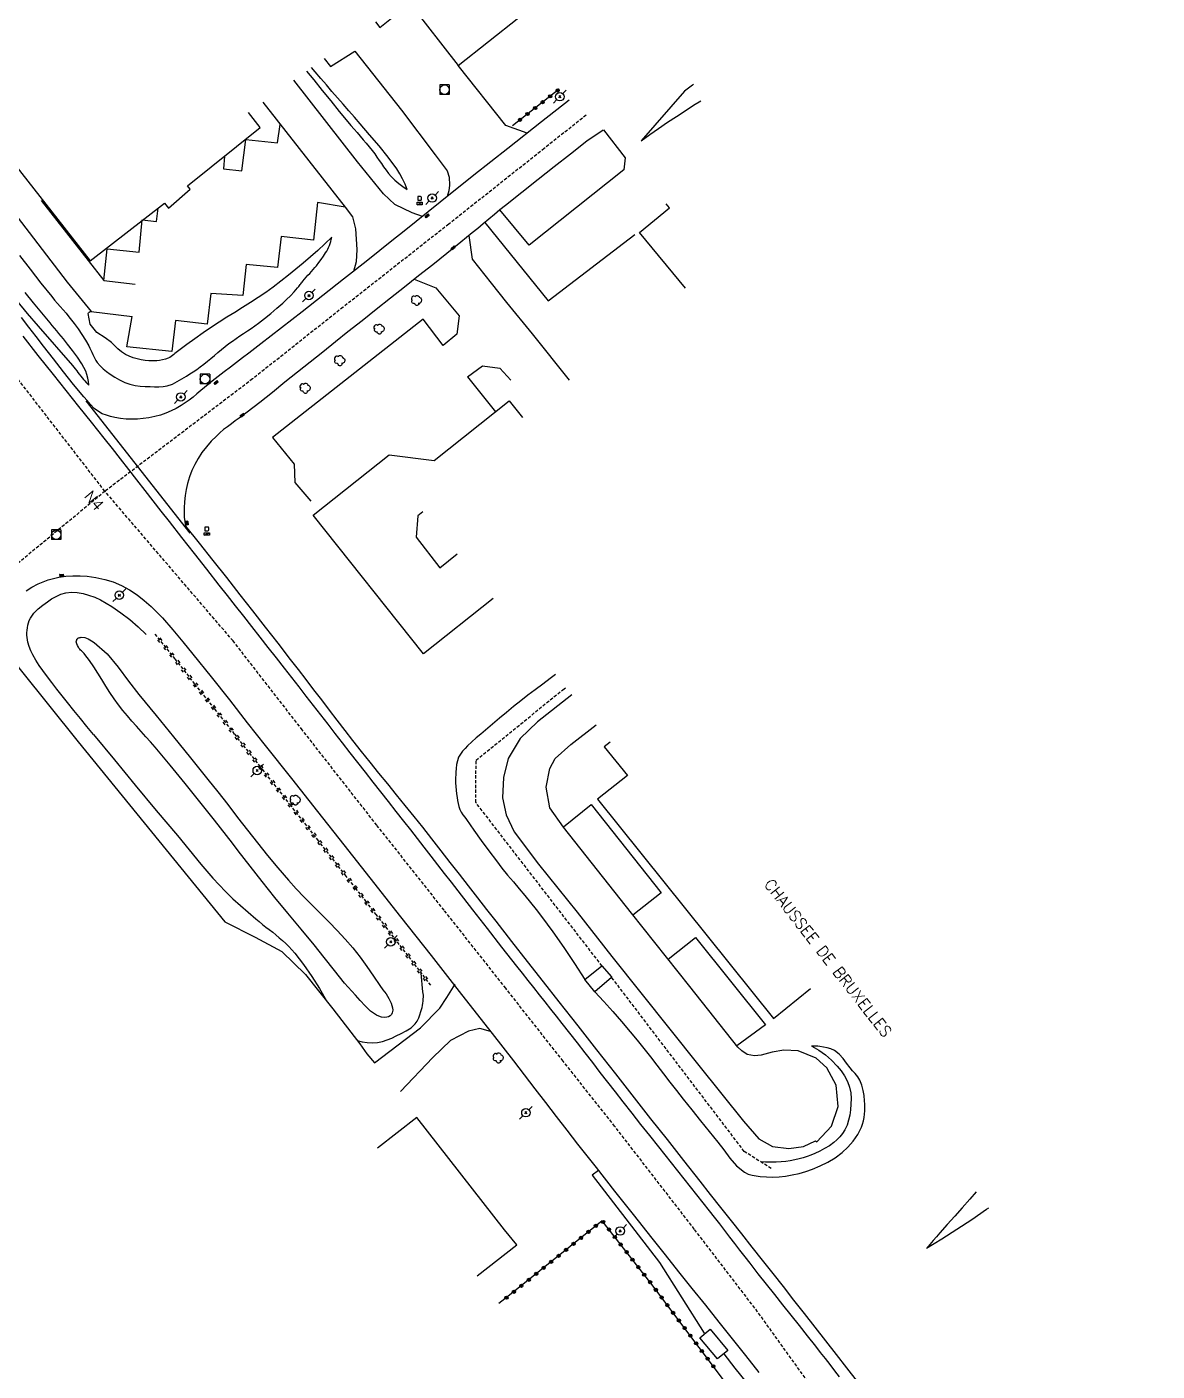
# Model space of a CAD drawing. Header units: millimetres. Extents: x 165000 to 165946, y 158000 to 159000.
# Drawn here: x 165308.2 to 165485.5, y 158242.4 to 158453.4 of the extents above; entities that cross this region are included whole.
import ezdxf
from ezdxf.enums import TextEntityAlignment as Align

# ---------------------------------------------------------------- set-up
doc = ezdxf.new("R2010")
doc.units = ezdxf.units.MM
doc.linetypes.add('DASHED', pattern=[0.75, 0.5, -0.25])
doc.layers.get('0').update_dxf_attribs({"linetype": 'CONTINUOUS'})
for name, color, linetype in [('W0001', 6, 'DASHED'), ('W0008', 7, 'CONTINUOUS'), ('W0017', 7, 'CONTINUOUS'), ('W0051', 7, 'CONTINUOUS'), ('W0101', 7, 'CONTINUOUS'), ('W0104', 1, 'CONTINUOUS'), ('W0105', 7, 'CONTINUOUS'), ('W0112', 1, 'DASHED'), ('W0211', 2, 'CONTINUOUS'), ('W0214', 2, 'CONTINUOUS'), ('W0220', 5, 'DASHED'), ('W0300', 7, 'CONTINUOUS'), ('W0323', 7, 'CONTINUOUS'), ('W0330', 7, 'CONTINUOUS'), ('W0333', 7, 'CONTINUOUS'), ('W0401', 7, 'CONTINUOUS'), ('W0420', 7, 'CONTINUOUS'), ('W0438', 7, 'CONTINUOUS'), ('W0473', 7, 'CONTINUOUS'), ('W0989', 7, 'CONTINUOUS'), ('W0990', 7, 'CONTINUOUS')]:
    doc.layers.add(name, color=color, linetype=linetype)
doc.styles.get("Standard").update_dxf_attribs({"font": 'romans.shx', "width": 0.85})

# ---------------------------------------------------------------- blocks, each defined once
blk = doc.blocks.new('T420')
for p, q in [((0.75, 0.75), (-0.75, 0.75)), ((-0.75, 0.75), (-0.75, -0.75)), ((0.75, 0.75), (0.75, -0.75)), ((0.75, -0.75), (-0.75, -0.75))]:
    blk.add_line(p, q)
blk.add_ellipse((0, 0), major_axis=(-0.53, 0.53), ratio=1, start_param=3.926991, end_param=10.210176)
blk = doc.blocks.new('T401')
for p, q in [((-0.3, 0.3), (0, 0.3)), ((-0.3, -0.25), (-0.3, 0.3)), ((-0.3, 0.15), (0, 0.15)), ((-0.3, 0), (0, 0)), ((0, 0.3), (0, -0.25)), ((-0.3, -0.15), (0, -0.15)), ((-0.3, -0.25), (-0.3, -0.3)), ((-0.3, -0.3), (0, -0.3)), ((0, -0.3), (0, -0.25))]:
    blk.add_line(p, q)
blk = doc.blocks.new('T473')
for p, q in [((-0.166667, 0.166667), (0.166667, -0.166667)), ((-0.166667, -0.166667), (0.166667, 0.166667)), ((0.500001, 0.500001), (1.000002, 1.000002)), ((-1.000002, -1.000002), (-0.500001, -0.500001))]:
    blk.add_line(p, q)
blk.add_ellipse((0, 0), major_axis=(0.471405, 0.471405), ratio=1, start_param=5.4977871438, end_param=11.780972451)
blk = doc.blocks.new('T300')
for p, q in [((-0.8, 0.51), (-0.86, 0.34)), ((-0.86, 0.34), (-0.86, 0.17)), ((-0.86, 0.17), (-0.74, 0.06)), ((-0.69, 0.63), (-0.8, 0.51)), ((-0.8, -0.06), (-0.74, 0.06)), ((-0.74, 0.06), (-0.69, 0.11)), ((-0.57, 0.69), (-0.69, 0.63)), ((-0.46, 0.69), (-0.57, 0.69)), ((-0.29, 0.63), (-0.46, 0.69)), ((-0.29, 0.63), (-0.17, 0.74)), ((-0.23, 0.57), (-0.29, 0.63)), ((-0.17, 0.74), (-0.06, 0.8)), ((-0.06, 0.8), (0.06, 0.8)), ((0.06, 0.8), (0.23, 0.74)), ((0.23, 0.74), (0.34, 0.63)), ((0.34, 0.63), (0.4, 0.51)), ((0.46, 0.46), (0.34, 0.46)), ((0.4, 0.51), (0.4, 0.46)), ((0.57, 0.4), (0.46, 0.46)), ((0.57, 0.4), (0.69, 0.29)), ((0.69, 0.29), (0.74, 0.17)), ((0.74, 0.06), (0.69, -0.17)), ((0.74, 0.17), (0.74, 0.06)), ((-0.8, -0.17), (-0.8, -0.06)), ((-0.8, -0.23), (-0.8, -0.17)), ((-0.74, -0.34), (-0.8, -0.23)), ((-0.69, -0.4), (-0.74, -0.34)), ((-0.51, -0.46), (-0.69, -0.4)), ((-0.4, -0.46), (-0.51, -0.46)), ((-0.4, -0.46), (-0.34, -0.46)), ((-0.34, -0.46), (-0.34, -0.4)), ((-0.34, -0.51), (-0.34, -0.46)), ((-0.29, -0.63), (-0.34, -0.51)), ((-0.17, -0.74), (-0.29, -0.63)), ((-0.06, -0.8), (-0.17, -0.74)), ((0.06, -0.8), (-0.06, -0.8)), ((0.17, -0.74), (0.06, -0.8)), ((0.23, -0.69), (0.17, -0.74)), ((0.29, -0.46), (0.23, -0.46)), ((0.29, -0.63), (0.23, -0.69)), ((0.46, -0.4), (0.29, -0.46)), ((0.34, -0.51), (0.29, -0.63)), ((0.34, -0.51), (0.34, -0.46)), ((0.57, -0.34), (0.46, -0.4)), ((0.63, -0.29), (0.57, -0.34)), ((0.69, -0.17), (0.63, -0.29))]:
    blk.add_line(p, q)
blk = doc.blocks.new('T438')
for p, q in [((-0.4, 0.2), (0.4, 0.2)), ((-0.4, -0.2), (-0.4, 0.2)), ((0.15, 1.1), (-0.3, 1.1)), ((-0.3, 1.1), (-0.3, 0.5)), ((-0.3, 0.5), (0.15, 0.5)), ((0.3, 0.65), (0.3, 0.95)), ((0.4, 0.2), (0.4, -0.2))]:
    blk.add_line(p, q)
at = {"flags": 128}
for points in [[(-0.4, -0.2), (0.4, 0.2)], [(0.4, -0.2), (-0.4, -0.2)]]:
    blk.add_lwpolyline(points, dxfattribs=at)
for centre, major_axis, start_param, end_param in [((0.15, 0.95), (0.106, -0.106), 0.785398, 2.356194), ((0.15, 0.65), (0.106, 0.106), 3.926991, 5.497787)]:
    blk.add_ellipse(centre, major_axis=major_axis, ratio=1, start_param=start_param, end_param=end_param)
blk = doc.blocks.new('t323o')
at = {"color": 0, "linetype": 'Continuous'}
for radius in [0.25, 0.15]:
    blk.add_circle((0, 0), radius, dxfattribs=at)
blk = doc.blocks.new('t220o')
at = {"color": 0, "linetype": 'Continuous'}
for p, q in [((-0.25, 0.25), (0.25, 0.25)), ((-0.25, -0.25), (0.25, -0.25))]:
    blk.add_line(p, q, dxfattribs=at)

msp = doc.modelspace()

# ---------------------------------------------------------------- linework, layer by layer
at = {"layer": 'W0001'}
for points in [[(165320.46, 158380.5), (165292.21, 158416.95), (165273.86, 158440.12), (165258.1, 158460.26), (165245.79, 158475.81), (165230.9, 158495.02), (165216.27, 158515.83), (165202.82, 158533.27), (165187.37, 158553.19), (165175.19, 158568.71), (165158.76, 158590), (165146.42, 158606.39), (165130.27, 158626.67), (165117.27, 158643.3), (165102.63, 158662.26)], [(165395.95, 158439.53), (165389.38, 158434.28), (165374.39, 158422.41), (165357.82, 158409.38), (165343.61, 158398.12), (165320.46, 158380.5)], [(165320.46, 158380.5), (165302.28, 158365.43), (165280.04, 158347.78), (165256.84, 158329.28), (165232.22, 158310.01), (165203.29, 158286.86), (165182.41, 158270.61), (165158.36, 158251.7), (165133.68, 158238.97)], [(165485.53, 158171), (165483.84, 158173.19), (165469.96, 158190.16), (165454.55, 158209.56), (165444.41, 158222.15), (165435.11, 158234.69), (165422.86, 158251.75), (165412.93, 158264.72), (165400.43, 158280.88), (165392.33, 158291.1), (165383.35, 158302.51), (165373.69, 158314.76), (165363.12, 158328.1), (165351.43, 158343.05), (165340.56, 158357.03), (165320.46, 158380.5)]]:
    msp.add_lwpolyline(points, dxfattribs=at)
at = {"layer": 'W0008'}
for points in [[(165393.27, 158441.88), (165388.93, 158438.47), (165383.65, 158434.28), (165378.36, 158430.08), (165373.08, 158425.88), (165371.18, 158424.37), (165369.28, 158422.85), (165367.39, 158421.33), (165365.49, 158419.81), (165363.59, 158418.29), (165361.69, 158416.78), (165359.79, 158415.26), (165357.89, 158413.76), (165354.66, 158411.21), (165351.42, 158408.68), (165348.18, 158406.15), (165344.93, 158403.63), (165343.98, 158402.89), (165343.02, 158402.16), (165342.06, 158401.43), (165341.1, 158400.7), (165340.14, 158399.97), (165339.18, 158399.23), (165338.23, 158398.5), (165337.27, 158397.76), (165336.67, 158397.28), (165336.08, 158396.79), (165335.49, 158396.29), (165334.9, 158395.79), (165334.3, 158395.29), (165333.69, 158394.82), (165333.06, 158394.36), (165332.41, 158393.94), (165331.63, 158393.5), (165330.83, 158393.1), (165330.01, 158392.75), (165329.16, 158392.46), (165328.27, 158392.21), (165327.37, 158392.03), (165326.47, 158391.9), (165325.55, 158391.82), (165324.67, 158391.8), (165323.78, 158391.83), (165322.9, 158391.92), (165322.02, 158392.08), (165321.35, 158392.23), (165320.69, 158392.42), (165320.05, 158392.68), (165319.44, 158393.01), (165318.78, 158393.51), (165318.21, 158394.1), (165317.68, 158394.73), (165317.16, 158395.34), (165315.51, 158397.28), (165313.94, 158399.27), (165312.39, 158401.28), (165310.84, 158403.28), (165309.68, 158404.77), (165308.53, 158406.26), (165307.39, 158407.76)], [(165398.64, 158437.17), (165396.08, 158435.42), (165393.52, 158433.42), (165390.96, 158431.42), (165388.41, 158429.41), (165385.86, 158427.39), (165383.33, 158425.36), (165382.44, 158424.65), (165381.56, 158423.93), (165380.69, 158423.21), (165379.81, 158422.48), (165378.94, 158421.75), (165378.06, 158421.03), (165377.18, 158420.31), (165376.3, 158419.59), (165374.1, 158417.82), (165371.89, 158416.05), (165369.67, 158414.29), (165367.46, 158412.54), (165365.24, 158410.78), (165363.02, 158409.03), (165360.8, 158407.27), (165358.58, 158405.51), (165356.61, 158403.93), (165354.63, 158402.35), (165352.66, 158400.77), (165350.68, 158399.18), (165348.71, 158397.6), (165346.73, 158396.02), (165344.75, 158394.45), (165342.76, 158392.89), (165342.15, 158392.42), (165341.54, 158391.98), (165340.92, 158391.54), (165340.3, 158391.1), (165339.69, 158390.64), (165339.08, 158390.18), (165338.5, 158389.69), (165337.94, 158389.17), (165337.14, 158388.35), (165336.39, 158387.5), (165335.69, 158386.59), (165335.07, 158385.64), (165334.55, 158384.71), (165334.11, 158383.74), (165333.73, 158382.75), (165333.41, 158381.74), (165333.19, 158380.79), (165333.03, 158379.83), (165332.92, 158378.86), (165332.87, 158377.88), (165332.87, 158377.17), (165332.91, 158376.46), (165332.99, 158375.75), (165333.11, 158375.04)], [(165333.11, 158375.04), (165335.24, 158372.35), (165337.38, 158369.65), (165339.51, 158366.95), (165341.63, 158364.25), (165343.61, 158361.73), (165345.6, 158359.2), (165347.57, 158356.67), (165349.54, 158354.13), (165350.77, 158352.54), (165351.99, 158350.95), (165353.2, 158349.36), (165354.42, 158347.76), (165355.63, 158346.16), (165356.85, 158344.57), (165358.08, 158342.98), (165359.31, 158341.4), (165360.67, 158339.69), (165362.03, 158337.98), (165363.4, 158336.28), (165364.78, 158334.58), (165366.15, 158332.89), (165367.53, 158331.19), (165368.9, 158329.49), (165370.26, 158327.78), (165371.71, 158325.94), (165373.15, 158324.1), (165374.59, 158322.26), (165376.02, 158320.41), (165377.46, 158318.57), (165378.89, 158316.72), (165380.33, 158314.87), (165381.77, 158313.03), (165384.24, 158309.87), (165386.72, 158306.71), (165389.2, 158303.55), (165391.68, 158300.39), (165394.63, 158296.62), (165397.59, 158292.85), (165400.54, 158289.08), (165403.5, 158285.32), (165406.07, 158282.04), (165408.65, 158278.77), (165411.22, 158275.5), (165413.8, 158272.23), (165415.43, 158270.17), (165417.06, 158268.1), (165418.69, 158266.04), (165420.32, 158263.97), (165421.96, 158261.91), (165423.59, 158259.85), (165425.22, 158257.78), (165426.85, 158255.71), (165428.51, 158253.59), (165430.18, 158251.46), (165431.84, 158249.33), (165433.5, 158247.2), (165435.16, 158245.07), (165436.82, 158242.94), (165438.49, 158240.82)], [(165308.11, 158364.86), (165309.02, 158365.45), (165309.99, 158365.97), (165310.77, 158366.31), (165311.57, 158366.6), (165312.39, 158366.83), (165313.22, 158367), (165314.33, 158367.16), (165315.44, 158367.24), (165316.56, 158367.25), (165317.67, 158367.17), (165319.06, 158366.97), (165320.43, 158366.68), (165321.77, 158366.27), (165323.07, 158365.73), (165324.33, 158365.05), (165325.52, 158364.24), (165326.63, 158363.35), (165327.7, 158362.41), (165329.47, 158360.66), (165331.11, 158358.78), (165332.68, 158356.86), (165334.26, 158354.94), (165337.15, 158351.39), (165339.99, 158347.8), (165342.8, 158344.19), (165345.62, 158340.59), (165349.73, 158335.41), (165353.83, 158330.23), (165357.92, 158325.04), (165362.02, 158319.85), (165366.82, 158313.75), (165371.62, 158307.66), (165376.41, 158301.56), (165381.19, 158295.44), (165382.87, 158293.28), (165384.55, 158291.11), (165386.23, 158288.93), (165387.9, 158286.76), (165389.58, 158284.58), (165391.26, 158282.41), (165392.94, 158280.24), (165394.62, 158278.07), (165397.52, 158274.37), (165400.43, 158270.68), (165403.34, 158267), (165406.26, 158263.32), (165408.35, 158260.68), (165410.46, 158258.04), (165412.56, 158255.41), (165414.67, 158252.78), (165416.78, 158250.15), (165418.88, 158247.52), (165420.98, 158244.88), (165423.07, 158242.24)]]:
    msp.add_lwpolyline(points, dxfattribs=at)
at = {"layer": 'W0017'}
for points in [[(165270.94, 158495), (165258.52, 158485.29), (165279.55, 158458.42), (165297.45, 158435.57), (165314.53, 158413.31), (165318.28, 158408.69), (165324.72, 158407.95)], [(165354.86, 158448.43), (165355.87, 158447.17), (165359.67, 158449.57), (165367, 158440.3), (165372.29, 158433.28), (165374.17, 158430.76), (165374.46, 158429.81), (165374.52, 158428.51), (165374.44, 158427.66), (165374.17, 158426.74)], [(165386.68, 158436.68), (165383.35, 158437.91), (165375.89, 158447.29)], [(165370.26, 158423.63), (165368.64, 158424.21), (165365.92, 158425.49), (165364.17, 158427.2), (165360.11, 158432.18), (165350.09, 158445.01)], [(165345.24, 158441.54), (165358.16, 158425.09), (165359.3, 158423.59), (165359.77, 158421.69), (165359.99, 158418.44), (165359.9, 158416.51), (165359.44, 158414.99)], [(165398.68, 158437.2), (165402.08, 158432.8), (165401.86, 158430.96), (165387.02, 158419.12), (165382.44, 158424.65)], [(165310.47, 158426.12), (165320.3, 158413.58), (165325.19, 158413.01)], [(165378.12, 158416.93), (165377.62, 158420.66)], [(165393.33, 158397.93), (165387.54, 158405.21), (165383.53, 158410.12), (165381.12, 158413.18), (165378.12, 158416.94)], [(165369, 158413.78), (165372.4, 158412.42), (165376.02, 158408.03), (165375.65, 158405.13), (165373.51, 158403.4)], [(165377.34, 158398.47), (165379.68, 158400.18), (165382.42, 158399.83), (165384.15, 158397.93)], [(165303.69, 158361.48), (165303.23, 158360.55), (165302.94, 158359.22), (165303.05, 158358.21), (165303.86, 158356.76), (165307.19, 158352.54), (165316.27, 158341.19), (165339.28, 158312.96), (165344.02, 158310.56), (165348.2, 158308.27), (165351.93, 158304.67), (165356.2, 158299.27), (165360.45, 158293.8), (165361.56, 158292.24), (165362.75, 158290.81)], [(165393.7, 158348.56), (165388.3, 158344.3), (165385.61, 158341.7), (165383.74, 158338.57), (165382.97, 158335.61), (165382.85, 158332.38), (165383.42, 158329.74), (165384.67, 158327.09), (165388.5, 158322.01), (165394.55, 158314.45), (165400.01, 158307.52), (165413.63, 158290.4), (165420.63, 158281.68), (165423.07, 158278.91), (165425.18, 158277.71), (165427.74, 158277.35), (165430.05, 158277.7), (165431.92, 158278.59)], [(165432.15, 158278.42), (165434.47, 158280.86), (165435.52, 158283.99), (165435.18, 158287.29), (165433.74, 158290.01), (165432.04, 158291.55), (165429.24, 158292.72), (165426.98, 158292.83), (165425.16, 158292.49), (165423.41, 158292.02), (165422.36, 158291.9), (165421.24, 158292.1), (165420.4, 158292.68), (165419.77, 158293.3), (165412.23, 158302.82), (165403.06, 158314.29), (165392.42, 158327.81), (165390.24, 158330.84), (165389.71, 158334.09), (165390.25, 158337), (165391.08, 158338.56), (165393.56, 158340.78), (165397.52, 158343.86)], [(165362.75, 158290.81), (165369.95, 158296.3), (165372.98, 158299.37), (165374.12, 158301.09), (165375.4, 158303.14)], [(165380.95, 158295.75), (165379.3, 158296.2), (165377.48, 158295.8), (165374.7, 158294.34), (165371.88, 158291.64), (165366.82, 158286.32)], [(165431.92, 158278.59), (165432.15, 158278.42)]]:
    msp.add_lwpolyline(points, dxfattribs=at)
at = {"layer": 'W0051'}
for points in [[(165312.41, 158398.81), (165310.01, 158401.83), (165307.62, 158404.85)], [(165435.73, 158241.55), (165434.98, 158242.51), (165434.23, 158243.47), (165433.49, 158244.43), (165432.74, 158245.38), (165431.99, 158246.34), (165430.71, 158247.97), (165429.42, 158249.6), (165428.13, 158251.22), (165426.84, 158252.85), (165425.55, 158254.48), (165424.26, 158256.1), (165422.97, 158257.73), (165421.69, 158259.37), (165420.89, 158260.39), (165420.09, 158261.42), (165419.3, 158262.45), (165418.51, 158263.48), (165417.71, 158264.52), (165416.92, 158265.55), (165416.12, 158266.58), (165415.32, 158267.6), (165414.33, 158268.86), (165413.34, 158270.11), (165412.34, 158271.36), (165411.34, 158272.61), (165410.35, 158273.86), (165409.35, 158275.11), (165408.35, 158276.37), (165407.36, 158277.62), (165405.96, 158279.39), (165404.55, 158281.16), (165403.16, 158282.94), (165401.76, 158284.72), (165400.56, 158286.25), (165399.37, 158287.79), (165398.18, 158289.32), (165396.99, 158290.86), (165395.8, 158292.4), (165394.61, 158293.93), (165393.42, 158295.47), (165392.22, 158297), (165391.33, 158298.13), (165390.44, 158299.26), (165389.54, 158300.38), (165388.64, 158301.51), (165387.74, 158302.63), (165386.85, 158303.75), (165385.95, 158304.88), (165385.06, 158306.01), (165382.75, 158308.95), (165380.46, 158311.9), (165378.16, 158314.85), (165375.87, 158317.8), (165374.81, 158319.17), (165373.75, 158320.54), (165372.69, 158321.9), (165371.63, 158323.27), (165370.56, 158324.64), (165369.5, 158326), (165368.44, 158327.37), (165367.38, 158328.73), (165366.17, 158330.27), (165364.97, 158331.81), (165363.76, 158333.34), (165362.56, 158334.88), (165361.35, 158336.41), (165360.14, 158337.95), (165358.94, 158339.48), (165357.74, 158341.02), (165356.6, 158342.48), (165355.46, 158343.95), (165354.32, 158345.42), (165353.18, 158346.88), (165352.05, 158348.35), (165350.91, 158349.82), (165349.77, 158351.28), (165348.63, 158352.74), (165347.36, 158354.38), (165346.08, 158356), (165344.8, 158357.63), (165343.52, 158359.26), (165342.25, 158360.88), (165340.97, 158362.51), (165339.69, 158364.14), (165338.41, 158365.77), (165336.45, 158368.26), (165334.5, 158370.75), (165332.54, 158373.25), (165330.59, 158375.74), (165329.31, 158377.38), (165328.03, 158379.02), (165326.75, 158380.65), (165325.47, 158382.29), (165324.2, 158383.93), (165322.91, 158385.57), (165321.63, 158387.2), (165320.35, 158388.84), (165318.37, 158391.33), (165316.39, 158393.83), (165314.4, 158396.32), (165312.41, 158398.81)], [(165317.44, 158394.7), (165333.77, 158373.94)]]:
    msp.add_lwpolyline(points, dxfattribs=at)
at = {"layer": 'W0101'}
for points in [[(165269.76, 158478.5), (165318.16, 158416.68), (165329.82, 158425.72), (165330.42, 158424.91), (165333.86, 158427.93), (165333.41, 158428.45), (165344.84, 158437.57), (165343, 158439.93)], [(165362.91, 158454.19), (165363.61, 158453.3), (165368.28, 158457.05), (165375.89, 158447.29), (165399.65, 158466.2)], [(165411.56, 158412.35), (165404.33, 158421.11), (165409.05, 158424.96), (165408.52, 158425.61)], [(165381.39, 158363.7), (165370.42, 158355.01), (165353.14, 158376.74), (165365.05, 158386.21), (165372.09, 158385.35), (165383.9, 158394.69), (165385.96, 158392.1)], [(165370.35, 158377.28), (165369.55, 158376.64), (165369.28, 158373.32), (165373, 158368.49), (165375.73, 158370.67)], [(165399.73, 158341.14), (165398.79, 158340.4), (165402.46, 158335.92), (165397.74, 158332.21), (165425.33, 158297.78), (165431.17, 158302.47)], [(165369.38, 158282.23), (165363.25, 158277.44)], [(165378.87, 158257.4), (165385.08, 158262.24), (165383.17, 158264.6), (165369.38, 158282.23)]]:
    msp.add_lwpolyline(points, dxfattribs=at)
at = {"layer": 'W0104'}
msp.add_lwpolyline([(165415.4, 158249.02), (165418.17, 158245.7), (165416.57, 158244.36), (165413.8, 158247.68)], close=True, dxfattribs=at)
at = {"layer": 'W0105'}
msp.add_lwpolyline([(165395.73, 158303.89), (165398.44, 158306.03), (165398.43, 158306.03), (165399.95, 158304.33), (165399.96, 158304.23), (165397.33, 158301.96)], close=True, dxfattribs=at)
at = {"layer": 'W0112'}
for points in [[(165398.44, 158306.03), (165378.63, 158331.69), (165378.69, 158338.3), (165392.31, 158349.37), (165392.76, 158349.72)], [(165424.97, 158274.24), (165420.76, 158276.93), (165399.96, 158304.23)]]:
    msp.add_lwpolyline(points, dxfattribs=at)
at = {"layer": 'W0211'}
for points in [[(165352.09, 158446.44), (165353.21, 158445.06), (165354.54, 158443.4), (165355.89, 158441.75), (165357.23, 158440.1), (165358.59, 158438.46), (165359.06, 158437.89), (165359.54, 158437.33), (165360.02, 158436.78), (165360.51, 158436.22), (165360.99, 158435.66), (165361.47, 158435.1), (165361.94, 158434.53), (165362.4, 158433.96), (165362.78, 158433.46), (165363.14, 158432.95), (165363.49, 158432.43), (165363.84, 158431.91), (165364.19, 158431.39), (165364.56, 158430.88), (165364.96, 158430.39), (165365.37, 158429.92), (165365.95, 158429.34), (165366.56, 158428.81), (165367.21, 158428.31), (165367.88, 158427.85)], [(165404.59, 158435.48), (165405.95, 158436.47), (165407.33, 158437.45), (165408.72, 158438.4), (165410.13, 158439.32), (165411.47, 158440.2), (165412.81, 158441.09), (165413.94, 158441.78)], [(165307.08, 158417.49), (165308.75, 158415.33), (165310.43, 158413.18), (165312.13, 158411.04), (165312.57, 158410.51), (165313.01, 158409.99), (165313.46, 158409.47), (165313.91, 158408.95), (165314.36, 158408.43), (165314.8, 158407.9), (165315.23, 158407.37), (165315.65, 158406.82), (165316.26, 158405.97), (165316.84, 158405.09), (165317.4, 158404.2), (165317.94, 158403.3), (165318.11, 158402.98), (165318.27, 158402.65), (165318.41, 158402.32), (165318.55, 158401.99), (165318.7, 158401.65), (165318.87, 158401.33), (165319.05, 158401.01), (165319.26, 158400.71), (165319.71, 158400.19), (165320.2, 158399.72), (165320.73, 158399.3), (165321.28, 158398.9), (165322.01, 158398.42), (165322.77, 158397.98), (165323.57, 158397.59), (165324.39, 158397.29), (165325.18, 158397.1), (165325.97, 158397), (165326.77, 158396.95), (165327.57, 158396.92), (165328.23, 158396.89), (165328.91, 158396.88), (165329.58, 158396.92), (165330.25, 158397.04), (165331.05, 158397.33), (165331.81, 158397.72), (165332.53, 158398.16), (165333.24, 158398.59), (165333.79, 158398.92), (165334.33, 158399.27), (165334.87, 158399.63), (165335.39, 158400.01), (165335.97, 158400.44), (165336.54, 158400.9), (165337.09, 158401.36), (165337.65, 158401.83), (165338.2, 158402.3), (165338.76, 158402.77), (165339.32, 158403.22), (165339.89, 158403.67), (165340.47, 158404.08), (165341.05, 158404.48), (165341.63, 158404.88), (165342.22, 158405.27), (165342.81, 158405.66), (165343.4, 158406.05), (165343.98, 158406.46), (165344.55, 158406.88), (165345.52, 158407.63), (165346.48, 158408.41), (165347.43, 158409.21), (165348.35, 158410.03), (165348.95, 158410.6), (165349.55, 158411.18), (165350.13, 158411.78), (165350.68, 158412.4), (165350.79, 158412.53), (165350.9, 158412.66), (165351, 158412.8), (165351.1, 158412.93), (165351.2, 158413.07), (165351.3, 158413.21), (165351.4, 158413.34), (165351.51, 158413.47), (165351.77, 158413.78), (165352.04, 158414.09), (165352.31, 158414.39), (165352.59, 158414.68), (165352.87, 158414.98), (165353.14, 158415.28), (165353.41, 158415.59), (165353.66, 158415.9), (165354.04, 158416.39), (165354.4, 158416.88), (165354.75, 158417.38), (165355.08, 158417.9), (165355.25, 158418.18), (165355.41, 158418.47), (165355.55, 158418.76), (165355.68, 158419.06), (165355.8, 158419.38), (165355.9, 158419.7), (165355.98, 158420.02), (165356.05, 158420.35)], [(165306.6, 158410.44), (165308.28, 158408.4), (165309.99, 158406.39), (165315.37, 158400.22), (165315.6, 158399.96), (165315.81, 158399.69), (165316.03, 158399.41), (165316.23, 158399.13), (165316.44, 158398.86), (165316.66, 158398.58), (165316.87, 158398.31), (165317.1, 158398.05), (165317.3, 158397.81), (165317.52, 158397.58), (165317.73, 158397.36), (165317.95, 158397.14)], [(165391.13, 158351.73), (165390.3, 158351.11), (165389.14, 158350.24), (165387.98, 158349.37), (165386.83, 158348.49), (165385.69, 158347.61), (165384.55, 158346.71), (165383.44, 158345.8), (165382.34, 158344.88), (165381.25, 158343.95), (165380.16, 158343.01), (165379.45, 158342.41), (165378.72, 158341.82), (165378.01, 158341.21), (165377.35, 158340.55), (165376.96, 158340.14), (165376.57, 158339.72), (165376.22, 158339.26), (165375.94, 158338.76), (165375.75, 158338.2), (165375.64, 158337.61), (165375.58, 158337.02), (165375.53, 158336.44), (165375.49, 158336.02), (165375.47, 158335.6), (165375.46, 158335.17), (165375.47, 158334.75), (165375.5, 158334.16), (165375.56, 158333.59), (165375.64, 158333.01), (165375.73, 158332.43), (165375.8, 158331.97), (165375.87, 158331.5), (165375.97, 158331.04), (165376.12, 158330.59), (165376.34, 158330.15), (165376.62, 158329.75), (165376.91, 158329.37), (165377.19, 158328.98), (165378.34, 158327.34), (165379.5, 158325.7), (165380.68, 158324.09), (165381.89, 158322.49), (165382.75, 158321.38), (165383.64, 158320.29), (165384.54, 158319.21), (165385.44, 158318.14), (165386.34, 158317.07), (165387.23, 158315.98), (165388.11, 158314.89), (165388.96, 158313.77), (165390.73, 158311.35), (165392.45, 158308.9), (165394.11, 158306.41), (165395.73, 158303.89)], [(165397.31, 158301.98), (165398.73, 158300.44), (165400.13, 158298.87), (165401.51, 158297.29), (165402.87, 158295.68), (165403.94, 158294.39), (165404.99, 158293.08), (165406.03, 158291.76), (165407.06, 158290.44), (165408.08, 158289.11), (165409.11, 158287.78), (165410.14, 158286.46), (165411.18, 158285.14), (165412.53, 158283.44), (165413.88, 158281.74), (165415.24, 158280.05), (165416.62, 158278.38), (165417.56, 158277.16), (165418.49, 158275.87), (165419.53, 158274.65), (165420.79, 158273.65), (165421.37, 158273.37), (165422, 158273.19), (165422.64, 158273.08), (165423.27, 158273), (165424.25, 158272.92), (165425.24, 158272.9), (165426.23, 158272.95), (165427.21, 158273.05), (165428.3, 158273.22), (165429.37, 158273.46), (165430.43, 158273.76), (165431.47, 158274.13), (165432.69, 158274.65), (165433.89, 158275.24), (165435.04, 158275.93), (165436.11, 158276.74), (165437.03, 158277.6), (165437.86, 158278.54), (165438.59, 158279.58), (165439.15, 158280.71), (165439.33, 158281.21), (165439.47, 158281.72), (165439.56, 158282.23), (165439.63, 158282.76), (165439.66, 158283.27), (165439.67, 158283.79), (165439.66, 158284.31), (165439.64, 158284.83), (165439.56, 158285.67), (165439.42, 158286.5), (165439.19, 158287.32), (165438.88, 158288.11), (165438.56, 158288.64), (165438.18, 158289.13), (165437.77, 158289.58), (165437.37, 158290.04), (165436.82, 158290.75), (165436.27, 158291.49), (165435.66, 158292.19), (165434.92, 158292.76), (165434.37, 158293.02), (165433.79, 158293.18), (165433.2, 158293.27), (165432.62, 158293.36), (165432.3, 158293.41), (165431.97, 158293.43), (165431.65, 158293.45), (165431.32, 158293.45)], [(165457.12, 158270.55), (165456.13, 158269.41), (165454.95, 158268.09), (165453.78, 158266.77), (165452.6, 158265.45), (165451.44, 158264.12), (165450.92, 158263.52), (165450.41, 158262.92), (165449.89, 158262.32), (165449.38, 158261.72)]]:
    msp.add_lwpolyline(points, dxfattribs=at)
msp.add_lwpolyline([(165317.31, 158354.91), (165317.19, 158355.05), (165317.06, 158355.19), (165316.92, 158355.32), (165316.78, 158355.44), (165316.64, 158355.57), (165316.51, 158355.72), (165316.39, 158355.87), (165316.29, 158356.03), (165316.16, 158356.28), (165316.03, 158356.55), (165315.97, 158356.87), (165316.03, 158357.19), (165316.08, 158357.29), (165316.15, 158357.37), (165316.23, 158357.44), (165316.33, 158357.49), (165316.42, 158357.53), (165316.52, 158357.56), (165316.62, 158357.58), (165316.72, 158357.6), (165317.3, 158357.55), (165317.85, 158357.35), (165318.33, 158357.06), (165318.78, 158356.75), (165320.82, 158354.97), (165322.56, 158352.89), (165324.15, 158350.72), (165325.77, 158348.63), (165328.5, 158345.33), (165331.2, 158341.99), (165333.89, 158338.65), (165336.58, 158335.3), (165338.16, 158333.32), (165339.72, 158331.33), (165341.28, 158329.33), (165342.83, 158327.33), (165344.4, 158325.34), (165345.99, 158323.36), (165347.6, 158321.41), (165349.25, 158319.48), (165350.48, 158318.12), (165351.74, 158316.79), (165353.03, 158315.49), (165354.33, 158314.19), (165355.63, 158312.9), (165356.91, 158311.58), (165358.16, 158310.23), (165359.36, 158308.84), (165360.49, 158307.41), (165361.56, 158305.94), (165362.59, 158304.44), (165363.61, 158302.94), (165364.08, 158302.28), (165364.56, 158301.62), (165365.01, 158300.93), (165365.35, 158300.18), (165365.48, 158299.84), (165365.59, 158299.47), (165365.63, 158299.07), (165365.55, 158298.67), (165365.41, 158298.41), (165365.2, 158298.2), (165364.95, 158298.05), (165364.67, 158297.96), (165364.25, 158297.92), (165363.83, 158297.99), (165363.44, 158298.13), (165363.08, 158298.31), (165362.12, 158298.95), (165361.28, 158299.74), (165360.51, 158300.59), (165359.76, 158301.42), (165358.07, 158303.34), (165356.46, 158305.32), (165354.88, 158307.33), (165353.29, 158309.32), (165351.24, 158311.8), (165349.18, 158314.28), (165347.14, 158316.76), (165345.12, 158319.27), (165344.17, 158320.46), (165343.24, 158321.66), (165342.31, 158322.87), (165341.39, 158324.07), (165340.47, 158325.28), (165339.54, 158326.49), (165338.61, 158327.69), (165337.67, 158328.88), (165335.36, 158331.77), (165333.05, 158334.64), (165330.71, 158337.5), (165328.35, 158340.34), (165327.63, 158341.17), (165326.9, 158341.99), (165326.17, 158342.81), (165325.43, 158343.62), (165324.7, 158344.44), (165323.98, 158345.27), (165323.28, 158346.12), (165322.6, 158346.98), (165321.9, 158347.94), (165321.23, 158348.93), (165320.59, 158349.94), (165319.97, 158350.95), (165319.34, 158351.96), (165318.7, 158352.97), (165318.03, 158353.95)], close=True, dxfattribs=at)
at = {"layer": 'W0214'}
for points in [[(165367.89, 158427.86), (165367.54, 158428.7), (165367.15, 158429.51), (165366.71, 158430.3), (165366.24, 158431.08), (165364.91, 158432.94), (165363.46, 158434.7), (165361.96, 158436.43), (165360.48, 158438.15), (165359.61, 158439.18), (165358.74, 158440.2), (165357.86, 158441.22), (165356.97, 158442.24), (165356.08, 158443.25), (165355.2, 158444.27), (165354.32, 158445.28), (165353.44, 158446.3), (165352.85, 158446.99)], [(165411.39, 158443.27), (165404.59, 158435.48)], [(165412.79, 158444.36), (165412.64, 158444.25), (165412, 158443.77), (165411.39, 158443.27)], [(165356.06, 158420.35), (165353.85, 158418.29), (165351.58, 158416.3), (165349.25, 158414.39), (165346.86, 158412.55), (165345.69, 158411.7), (165344.49, 158410.89), (165343.28, 158410.1), (165342.05, 158409.33), (165340.82, 158408.57), (165339.6, 158407.81), (165338.38, 158407.03), (165337.18, 158406.23), (165335.88, 158405.34), (165334.59, 158404.42), (165333.32, 158403.51), (165332.04, 158402.59), (165331.84, 158402.43), (165331.64, 158402.27), (165331.45, 158402.11), (165331.25, 158401.95), (165331.05, 158401.79), (165330.84, 158401.64), (165330.63, 158401.51), (165330.4, 158401.39), (165329.96, 158401.22), (165329.5, 158401.11), (165329.04, 158401.04), (165328.58, 158400.99), (165327.97, 158400.96), (165327.36, 158400.96), (165326.75, 158401.01), (165326.14, 158401.11), (165325.5, 158401.26), (165324.87, 158401.45), (165324.26, 158401.69), (165323.67, 158401.99), (165323.07, 158402.38), (165322.51, 158402.83), (165321.99, 158403.32), (165321.49, 158403.83), (165320.5, 158404.56), (165319.21, 158405.42), (165318.12, 158406.73), (165317.83, 158408.38), (165317.88, 158408.52), (165317.99, 158408.63), (165318.13, 158408.69), (165318.28, 158408.69)], [(165317.95, 158397.16), (165317.9, 158397.72), (165317.8, 158398.27), (165317.64, 158398.81), (165317.44, 158399.34), (165316.85, 158400.48), (165316.14, 158401.55), (165315.37, 158402.57), (165314.61, 158403.58), (165314.28, 158404.01), (165313.94, 158404.43), (165313.6, 158404.85), (165313.25, 158405.26), (165312.9, 158405.67), (165312.55, 158406.08), (165312.21, 158406.5), (165311.86, 158406.91), (165310.56, 158408.5), (165309.25, 158410.08), (165307.95, 158411.67)], [(165318.68, 158342.36), (165317.64, 158343.6), (165316.61, 158344.85), (165315.59, 158346.11), (165314.58, 158347.37), (165313.75, 158348.41), (165312.93, 158349.46), (165312.12, 158350.51), (165311.32, 158351.58), (165310.74, 158352.37), (165310.16, 158353.16), (165309.61, 158353.98), (165309.14, 158354.84), (165308.84, 158355.48), (165308.57, 158356.14), (165308.36, 158356.83), (165308.25, 158357.54), (165308.23, 158357.92), (165308.23, 158358.31), (165308.25, 158358.7), (165308.29, 158359.08), (165308.37, 158359.47), (165308.47, 158359.85), (165308.6, 158360.22), (165308.77, 158360.57), (165309.3, 158361.36), (165309.97, 158362.03), (165310.7, 158362.61), (165311.45, 158363.15), (165312.1, 158363.6), (165312.79, 158364.01), (165313.52, 158364.36), (165314.31, 158364.58), (165315.22, 158364.66), (165316.13, 158364.6), (165317.03, 158364.44), (165317.9, 158364.21), (165318.86, 158363.87), (165319.79, 158363.45), (165320.68, 158362.95), (165321.54, 158362.42), (165322.97, 158361.44), (165324.35, 158360.38), (165325.66, 158359.24), (165326.91, 158358.03)], [(165318.68, 158342.36), (165321.95, 158338.37), (165325.23, 158334.39), (165328.52, 158330.43), (165331.84, 158326.48), (165333.69, 158324.25), (165335.53, 158322.01), (165337.41, 158319.81), (165339.38, 158317.68), (165340.53, 158316.56), (165341.72, 158315.48), (165342.93, 158314.44), (165344.15, 158313.4), (165344.67, 158312.97), (165345.19, 158312.54), (165345.72, 158312.13), (165346.25, 158311.72), (165346.78, 158311.3), (165347.3, 158310.88), (165347.82, 158310.45), (165348.32, 158310), (165348.83, 158309.53), (165349.32, 158309.05), (165349.8, 158308.54), (165350.25, 158308.02), (165351.62, 158306.23), (165352.9, 158304.39), (165354.1, 158302.48), (165355.21, 158300.52)], [(165370.32, 158301.95), (165370.05, 158304.91)], [(165360.04, 158294.32), (165360.82, 158294.12), (165361.62, 158294), (165362.42, 158293.97), (165363.22, 158294.03), (165363.99, 158294.17), (165364.73, 158294.41), (165365.45, 158294.71), (165366.15, 158295.03), (165366.94, 158295.41), (165367.73, 158295.82), (165368.49, 158296.32), (165369.15, 158296.93), (165369.47, 158297.38), (165369.7, 158297.86), (165369.89, 158298.36), (165370.04, 158298.87), (165370.13, 158299.19), (165370.21, 158299.51), (165370.28, 158299.83), (165370.34, 158300.16), (165370.38, 158300.49), (165370.41, 158300.82), (165370.43, 158301.16), (165370.42, 158301.49), (165370.41, 158301.61), (165370.39, 158301.73), (165370.36, 158301.84), (165370.32, 158301.95)], [(165431.34, 158293.45), (165432.45, 158292.8), (165433.5, 158292.06), (165434.47, 158291.22), (165435.35, 158290.29), (165435.95, 158289.55), (165436.5, 158288.76), (165436.95, 158287.91), (165437.29, 158287), (165437.47, 158286.11), (165437.53, 158285.21), (165437.5, 158284.31), (165437.42, 158283.42), (165437.3, 158282.62), (165437.14, 158281.82), (165436.9, 158281.04), (165436.56, 158280.29), (165436.2, 158279.72), (165435.78, 158279.21), (165435.31, 158278.74), (165434.81, 158278.31), (165434.11, 158277.8), (165433.37, 158277.35), (165432.61, 158276.96), (165431.84, 158276.6), (165431.23, 158276.34), (165430.62, 158276.11), (165430, 158275.91), (165429.37, 158275.74), (165428.68, 158275.58), (165427.98, 158275.45), (165427.28, 158275.35), (165426.57, 158275.28), (165425.76, 158275.24), (165424.94, 158275.22), (165424.12, 158275.24), (165423.31, 158275.3)], [(165449.37, 158261.72), (165451.76, 158263.19), (165454.12, 158264.7), (165456.47, 158266.25), (165458.79, 158267.83), (165459.14, 158268.07)]]:
    msp.add_lwpolyline(points, dxfattribs=at)
at = {"layer": 'W0220'}
msp.add_lwpolyline([(165328.29, 158358.1), (165331.42, 158354.18), (165334.54, 158350.26), (165337.66, 158346.33), (165340.77, 158342.4), (165345.11, 158336.88), (165349.45, 158331.36), (165353.79, 158325.83), (165358.12, 158320.3), (165359.72, 158318.25), (165361.32, 158316.21), (165362.91, 158314.16), (165364.51, 158312.11), (165366.29, 158309.8), (165368.08, 158307.49), (165369.86, 158305.17), (165371.63, 158302.85)], dxfattribs=at)
at = {"layer": 'W0323'}
for points in [[(165391.73, 158443.58), (165384.4, 158437.87)], [(165435.78, 158216.65), (165421.27, 158236.08), (165406.09, 158256.27), (165398.48, 158266.03), (165383.69, 158254.14), (165382.26, 158253.04)]]:
    msp.add_lwpolyline(points, dxfattribs=at)
at = {"layer": 'W0330'}
msp.add_lwpolyline([(165380.05, 158422.68), (165390, 158410.41), (165403.62, 158420.81)], dxfattribs=at)
at = {"layer": 'W0333'}
for points in [[(165339.2, 158433.08), (165339.04, 158431.1), (165341.93, 158430.76), (165342.56, 158435.71), (165347.56, 158435.2), (165347.97, 158438.06)], [(165358.16, 158425.09), (165353.82, 158425.8), (165353.2, 158419.88), (165348.1, 158420.47), (165347.56, 158415.63), (165342.61, 158416.1), (165342.1, 158411.2), (165337.08, 158411.55), (165336.52, 158406.75), (165331.52, 158407.3), (165330.95, 158402.41), (165323.88, 158403.19), (165324.72, 158407.95)], [(165320.3, 158413.58), (165320.8, 158418.54), (165325.85, 158418.02), (165326.32, 158423.12), (165328.54, 158422.82), (165328.83, 158424.95)], [(165373.51, 158403.4), (165370.38, 158407.53), (165346.73, 158388.96), (165350.16, 158384.77), (165350.25, 158381.86), (165352.77, 158378.94)], [(165377.34, 158398.47), (165381.74, 158392.98)], [(165392.41, 158327.84), (165396.74, 158331.34)], [(165396.74, 158331.34), (165407.74, 158317.51), (165403.29, 158314)], [(165408.81, 158307.1), (165413.09, 158310.47), (165424.08, 158296.8), (165419.61, 158293.51)], [(165397.88, 158273.91), (165396.89, 158273.21)], [(165396.91, 158273.21), (165407.44, 158259.5)], [(165407.44, 158259.5), (165414.46, 158248.4)], [(165417.55, 158245.18), (165419.3, 158242.93), (165421.07, 158240.69)]]:
    msp.add_lwpolyline(points, dxfattribs=at)

# ---------------------------------------------------------------- block references
at = {"layer": 'W0220'}
for p, rotation in [((165329.05, 158357.14), 308.6007317085893), ((165329.99, 158355.97), 308.6007317085893), ((165330.92, 158354.8), 308.6007317085893), ((165331.86, 158353.63), 308.5169747541038), ((165332.79, 158352.45), 308.5169747541038), ((165333.72, 158351.28), 308.5169747541038), ((165334.66, 158350.11), 308.4332161446587), ((165335.59, 158348.93), 308.4332161446587), ((165336.52, 158347.76), 308.4332161446587), ((165337.46, 158346.58), 308.4332161446587), ((165338.39, 158345.4), 308.3494558791783), ((165339.32, 158344.23), 308.3494558791783), ((165340.25, 158343.05), 308.3494558791783), ((165341.18, 158341.87), 308.2527928267471), ((165342.11, 158340.7), 308.2527928267471), ((165343.04, 158339.52), 308.2527928267471), ((165343.96, 158338.34), 308.2527928267471), ((165344.89, 158337.16), 308.2527928267471), ((165345.82, 158335.98), 308.1564106571382), ((165346.75, 158334.8), 308.1564106571382), ((165347.67, 158333.62), 308.1564106571382), ((165348.6, 158332.45), 308.1564106571382), ((165349.53, 158331.27), 308.091855066542), ((165350.45, 158330.09), 308.091855066542), ((165351.38, 158328.9), 308.091855066542), ((165352.3, 158327.72), 308.091855066542), ((165353.23, 158326.54), 308.091855066542), ((165354.15, 158325.36), 308.0591261696462), ((165355.08, 158324.18), 308.0591261696462), ((165356, 158323), 308.0591261696462), ((165356.93, 158321.82), 308.0591261696462), ((165357.85, 158320.64), 308.0591261696462), ((165358.78, 158319.46), 308.042895898053), ((165359.7, 158318.28), 308.042895898053), ((165360.62, 158317.09), 308.0134114453959), ((165361.55, 158315.91), 307.9439244172316), ((165362.47, 158314.73), 307.9439244172316), ((165363.39, 158313.55), 307.8344350115413), ((165364.31, 158312.36), 307.8344350115413), ((165365.23, 158311.17), 307.7245911190711), ((165366.15, 158309.99), 307.7245911190711), ((165367.06, 158308.8), 307.6309614350643), ((165367.98, 158307.61), 307.6309614350643), ((165368.89, 158306.42), 307.5373297868065), ((165369.81, 158305.23), 307.5373297868065), ((165370.72, 158304.04), 307.4436961743202)]:
    msp.add_blockref('t220o', p, dxfattribs=dict(at, rotation=rotation))
at = {"layer": 'W0300'}
for p in [(165369.4, 158410.43), (165363.53, 158405.95), (165357.34, 158401), (165351.92, 158396.66), (165350.36, 158332.03), (165382.21, 158291.57)]:
    msp.add_blockref('T300', p, dxfattribs=at)
at = {"layer": 'W0323'}
for p, rotation in [((165390.32, 158442.48), 217.9430872109518), ((165391.5, 158443.4), 217.9430872109518), ((165387.95, 158440.64), 217.9430872109518), ((165389.13, 158441.56), 217.9430872109518), ((165385.59, 158438.79), 217.9430872109518), ((165386.77, 158439.71), 217.9430872109518), ((165397.48, 158265.23), 218.7720482850644), ((165398.62, 158265.85), 127.9415962299354), ((165395.15, 158263.35), 218.7720482850644), ((165396.32, 158264.29), 218.7720482850644), ((165399.54, 158264.67), 127.9415962299354), ((165400.46, 158263.48), 127.9415962299354), ((165392.81, 158261.47), 218.7720482850644), ((165393.98, 158262.41), 218.7720482850644), ((165401.38, 158262.3), 127.9415962299354), ((165402.31, 158261.12), 127.9415962299354), ((165389.3, 158258.65), 218.7720482850644), ((165390.47, 158259.59), 218.7720482850644), ((165391.64, 158260.53), 218.7720482850644), ((165403.23, 158259.93), 127.9415962299354), ((165404.15, 158258.75), 127.9415962299354), ((165386.96, 158256.77), 218.7720482850644), ((165388.13, 158257.71), 218.7720482850644), ((165405.07, 158257.57), 127.9415962299354), ((165384.62, 158254.89), 218.7720482850644), ((165385.79, 158255.83), 218.7720482850644), ((165406, 158256.39), 127.9415962299354), ((165406.9, 158255.19), 126.9520131321278), ((165383.45, 158253.96), 217.7030290490295), ((165407.8, 158253.99), 126.9520131321278), ((165408.7, 158252.79), 126.9520131321278), ((165409.6, 158251.59), 126.9520131321278), ((165410.51, 158250.39), 126.9520131321278), ((165411.41, 158249.2), 126.9520131321278), ((165412.31, 158248), 126.9520131321278), ((165413.21, 158246.8), 126.9520131321278), ((165414.11, 158245.6), 126.9520131321278), ((165415.02, 158244.4), 126.9520131321278), ((165415.92, 158243.2), 126.9520131321278)]:
    msp.add_blockref('t323o', p, dxfattribs=dict(at, rotation=rotation))
at = {"layer": 'W0401'}
for p, rotation in [((165370.93, 158423.85), 128.6107035249999), ((165375, 158418.81), 128.8343239184261), ((165337.82, 158397.69), 127.7414116889541), ((165341.93, 158392.57), 126.6341287414683), ((165333.19, 158375.46), 189.3538024555927), ((165313.67, 158367.18), 278.4117237980402)]:
    msp.add_blockref('T401', p, dxfattribs=dict(at, rotation=rotation))
at = {"layer": 'W0420'}
for p in [(165373.74, 158443.51), (165336.17, 158398.11), (165312.82, 158373.68)]:
    msp.add_blockref('T420', p, dxfattribs=at)
at = {"layer": 'W0438'}
for p in [(165369.84, 158425.66), (165336.45, 158373.79)]:
    msp.add_blockref('T438', p, dxfattribs=at)
at = {"layer": 'W0473'}
for p in [(165391.82, 158442.42), (165371.8, 158426.52), (165352.47, 158411.23), (165332.37, 158395.3), (165322.72, 158364.19), (165344.36, 158336.7), (165365.3, 158309.8), (165386.51, 158282.99), (165401.3, 158264.43)]:
    msp.add_blockref('T473', p, dxfattribs=at)

# ---------------------------------------------------------------- texts
at = {"layer": 'W0989'}
msp.add_text('CHAUSSEE DE BRUXELLES', height=1.75, rotation=308.0673, dxfattribs=at).set_placement((165423.77, 158318.81))
at = {"layer": 'W0990'}
msp.add_text('N4', height=1.75, rotation=309.51, dxfattribs=at).set_placement((165318.77, 158379.03), align=Align.MIDDLE_CENTER)

doc.saveas('drawing.dxf')
